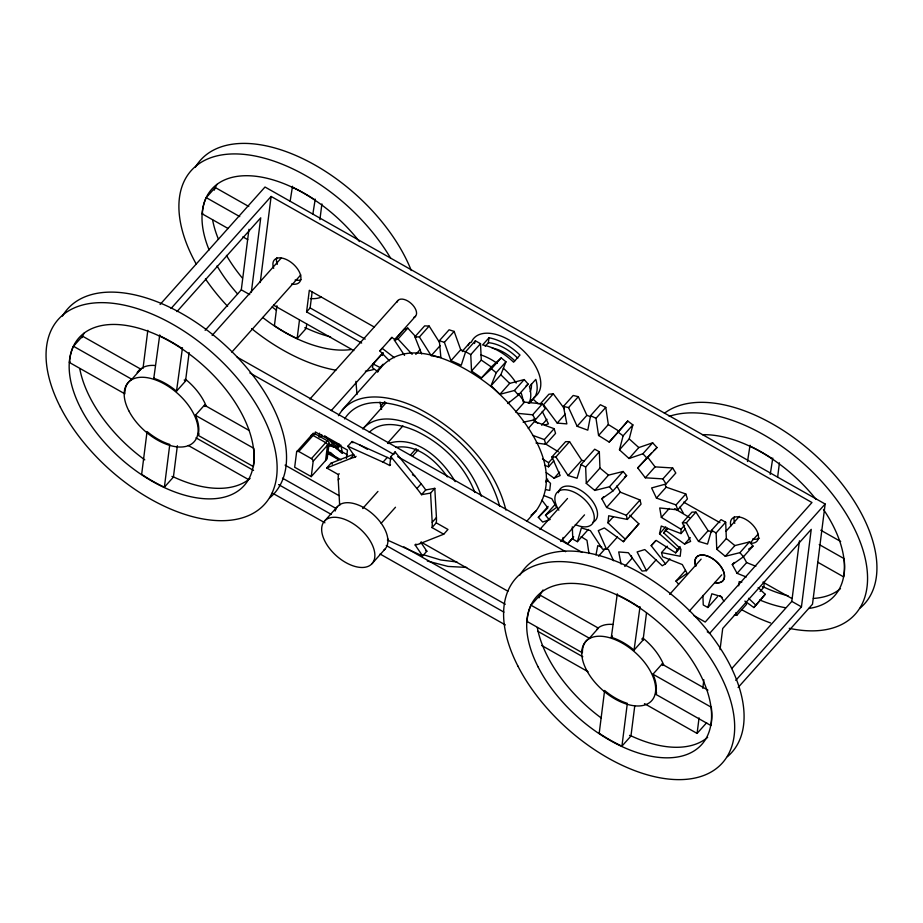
<?xml version="1.0" encoding="UTF-8"?>
<svg xmlns="http://www.w3.org/2000/svg" width="923" height="923" viewBox="0 0 923 923"><rect width="100%" height="100%" fill="white"/><g stroke="black" fill="none" stroke-linecap="round" stroke-linejoin="round"><path stroke-width="1.38" d="M355.897 381.326L357.005 394.479M621.075 564.022L618.71 551.931L628.355 552.727L642.039 571.06L646.423 570.668L637.112 551.942L644.785 549.566L662.264 565.776L665.46 563.838L651.177 545.678L656.138 540.37L675.694 552.865L677.39 549.566L659.53 533.771L661.272 526.041L681.001 533.598L681.036 529.26L684.589 525.279M544.57 465.238L548.527 466.807L548.608 462.688L553.05 457.727M572.318 526.871L572.791 539.101L577.406 541.674L581.375 527.921L590.374 530.621L602.557 549.208L606.515 549.22L598.289 530.633L604.346 527.933L623.406 541.697L625.194 539.136L607.934 522.81L608.707 515.761L627.375 519.441L641.047 504.131L639.997 499.989L620.279 492.155L616.852 485.925M738.712 585.851L739.173 581.617L741.838 582.148M143.007 368.439L147.818 330.342M189.134 352.551L185.535 381.072L176.512 391.179A44.327 24.898 41.8 0 0 153.783 378.349L159.748 334.922M164.375 487.194L169.786 444.425A44.327 24.898 41.8 0 1 147.057 431.537L141.657 474.33A110.806 62.233 41.8 0 0 164.375 487.194L173.409 477.087L177.366 445.717M176.512 391.179L182.477 347.775M205.125 330.33L241.295 289.822L248.956 229.262M251.31 292.476L260.736 217.816L176.962 311.605M260.24 282.519L271.12 196.449L811.963 502.527L705.218 622.044L693.923 615.653M276.935 305.721L274.408 325.692A110.806 62.233 41.8 0 0 297.137 338.556L306.159 328.45L306.701 324.181M290.145 201.179L292.51 186.284M297.137 338.556L299.479 320.027M312.862 214.021L315.228 199.137M361.666 343.056L306.586 311.882L309.32 290.284L374.415 327.123M319.912 219.605L321.896 203.914M306.586 311.882L310.128 307.924L312.17 291.714M296.629 451.866L294.679 467.246L311.247 476.626L327.18 458.777L329.119 443.398A2.365 1.327 41.8 0 0 327.353 440.79L314.708 433.637A2.365 1.327 41.8 0 0 312.562 434.018L296.629 451.866A2.365 1.327 41.8 0 1 298.775 451.485L314.708 433.637M315.031 434.721L315.378 431.941L347.475 450.101L346.413 458.431M311.247 476.626L313.185 461.235L329.119 443.398M319.104 437.306L319.623 433.152M321.366 437.375L321.723 434.56M325.554 460.612L327.492 445.221A2.365 1.327 41.8 0 0 325.715 442.613L313.082 435.46A2.365 1.327 41.8 0 0 310.924 435.841M330.63 444.309L337.726 448.324L338.291 443.928M391.04 459.216A56.361 31.647 41.8 0 0 387.279 457.404L352.055 441.506L347.821 446.247L383.057 462.135A56.361 31.647 41.8 0 1 389.714 465.527L390.844 456.643L395.079 451.901L421.142 483.802A56.361 31.647 41.8 0 1 425.734 489.94L434.802 488.336L436.429 517.549A56.361 31.647 41.8 0 1 436.267 522.845L432.033 527.587L443.732 534.209L447.967 529.467L436.267 522.845M394.929 453.008L395.079 451.901M485.175 346.275L488.371 342.698L488.994 337.783A42.4 23.813 41.8 0 1 519.995 355.055L513.603 362.208A42.4 23.813 41.8 0 0 482.602 344.937L488.994 337.783M646.504 612.93L643.077 640.02L634.055 650.127A44.327 24.898 41.8 0 0 611.326 637.297L617.302 593.87M621.929 746.142L627.328 703.361A44.327 24.898 41.8 0 1 604.611 690.473L599.2 733.277A110.806 62.233 41.8 0 0 621.929 746.142L630.951 736.035L634.736 706.095M634.055 650.127L640.02 606.711M644.462 703.649L697.096 733.427L699.057 717.909M702.795 688.27L703.868 679.813M720.032 649.619L722.709 628.482L811.236 529.364L801.452 606.838L735.769 680.378M747.503 461.546L750.053 445.232M770.232 474.399L772.782 458.073M760.102 591.447L763.713 587.397L764.429 581.698M777.639 477.122L779.439 462.861M731.824 668.517L791.796 601.381L799.456 540.809M160.094 304.486L265.005 187.023L825.15 504.027L812.494 604.219L738.1 687.508M681.036 529.26L661.341 517.376L659.714 507.973L677.678 509.854L676.04 504.904L656.438 498.085L651.603 487.944L666.037 483.964L675.809 473.026L672.659 467.961L662.899 478.887L645.315 477.802L637.724 467.915L657.003 447.528L652.653 442.821L642.893 453.758L629.036 458.512L619.46 449.836L629.221 438.898L632.866 424.903L627.744 421.038L618.987 431.168L608.338 424.557L605.765 407.378L600.365 404.724L590.605 415.65L587.789 430.164L577.129 426.264L568.58 407.597L563.434 406.408L566.849 423.888L557.215 423.08L543.532 404.747L553.292 393.809L564.414 408.716M595.981 554.885L597.769 545.643L601.773 547.108M382.422 355.505L382.987 353.048L373.227 363.985L372.373 367.666L377.957 371.773M563.122 537.428L562.465 539.978L567.587 543.843L572.906 537.878M619.46 449.836L623.094 435.841L632.866 424.903M627.375 519.441L626.325 515.288L606.607 507.465L601.819 498.743L612.953 490.932L626.625 475.622L623.129 471.48L609.457 486.779L594.816 490.448L586.29 483.387L599.962 468.076L599.327 451.762L594.712 449.201L581.04 464.5L577.071 478.252L568.072 475.553L555.888 456.966L551.931 456.954L560.157 475.541L554.112 478.229L546.254 472.564M746.269 576.979L737.073 573.321L732.285 564.599L743.419 556.788L752.995 546.081L749.488 541.928L739.923 552.646L725.282 556.304L716.756 549.243L726.332 538.524L725.686 522.21L721.082 519.649L711.506 530.356L707.537 544.109L698.538 541.409L686.354 522.822L682.397 522.81L690.623 541.397L684.578 544.097L665.506 530.333L663.718 532.894L680.978 549.22L680.205 556.269L661.537 552.589L662.587 556.742L682.305 564.564L687.093 573.287L675.959 581.098L678.578 584.213M702.888 595.45L703.257 604.957L707.872 607.53L711.841 593.777L720.84 596.477L723.886 601.127M509.634 401.517L507.858 403.501L518.414 395.079L528.187 384.141L524.206 379.561L514.446 390.487L499.908 394.317L491.059 385.722L500.831 374.784L505.954 361.804L501.189 357.893L491.428 368.819L481.529 377.899L471.526 371.011L481.287 360.085L480.525 343.691L475.391 340.795L465.63 351.732L461.258 365.231L450.955 360.685L444.378 342.341L439.336 340.737L440.871 357.466L431.214 355.655L419.388 336.987L414.889 336.803L421.673 353.971M474.514 343.494L475.391 340.795M491.059 385.722L496.193 372.742L505.954 361.804M338.441 415.696C354.951 387.348 394.894 396.417 419.088 408.843C459.077 429.645 494.763 465.33 505.908 510.061M377.495 371.957C405.693 331.057 465.746 365.439 493.62 388.618C524.76 416.504 565.649 468.319 536.344 510.523L526.814 521.183M344.591 418.927C360.305 394.098 395.759 402.047 417.865 413.019C455.235 431.976 488.325 464.869 499.631 506.069M629.728 515.196L638.866 523.837L623.406 541.697M744.896 601.081L753.872 607.553L765.236 594.285L758.129 587.559M765.236 594.285L753.872 607.553M362.808 428.999L385.976 402.947M605.765 407.378L595.993 418.315L598.577 435.483L609.215 442.094L627.744 421.038M567.587 543.843L573.714 536.759M73.471 346.263L82.505 336.157L140.861 369.188L131.839 379.295A44.327 24.898 41.8 0 0 124.859 393.844L69.49 362.52A110.806 62.233 41.8 0 1 73.471 346.263L131.839 379.295M228.085 228.5L202.252 213.882A110.806 62.233 41.8 0 1 206.233 197.626L215.255 187.519L248.783 206.498M69.49 362.52L70.056 361.885M202.252 213.882L202.818 213.248M171.043 308.49L271.12 196.449M153.783 378.349L154.349 377.715M212.14 335.407L281.134 258.163M231.777 352.171L300.783 274.916M195.399 415.269L253.756 448.301A110.806 62.233 41.8 0 1 253.375 466.588L198.018 435.252A44.327 24.898 41.8 0 0 195.399 415.269L204.433 405.162L249.129 430.464M198.018 435.252L199.149 433.995M309.897 399.071L397.94 300.483M389.529 360.916L379.849 350.902L391.929 337.38L395.24 339.929M331.265 410.597L382.953 352.724M394.433 339.872L415.488 316.289M404.551 355.401L394.456 340.299L404.216 329.361L407.781 328.103L416.261 337.287M394.456 340.299L398.021 339.041L407.781 328.103M342.191 409.974L383.08 364.204M414.889 336.803L424.649 325.877L429.16 326.061L439.498 342.387M419.388 336.987L429.16 326.061M313.185 461.235A2.365 1.327 41.8 0 0 311.42 458.639L327.353 440.79M415.8 354.386L420.242 349.413M339.318 445.186L337.933 446.744L332.015 443.398M337.726 448.324L339.814 445.994M380.391 406.501L384.833 401.54M439.336 340.737L449.097 329.799L454.151 331.415L460.727 349.759L465.873 352.032M339.676 505.458L338.245 479.902A56.361 31.647 41.8 0 1 338.418 474.607L326.707 467.984L330.942 463.242L353.221 454.416M431.214 355.655L440.086 345.721M444.378 342.341L454.151 331.415M326.707 467.984L350.475 458.558L353.913 454.716M338.418 474.607L339.203 473.718M350.475 458.558A56.361 31.647 41.8 0 1 355.297 457.208L356.093 456.32M338.245 479.902L339.306 478.714M450.955 360.685L460.727 349.759M387.66 443.005L402.901 425.93M471.526 371.011L470.765 354.617L480.525 343.691M324.584 521.022L337.61 506.45M383.057 462.135L387.279 457.404M389.714 465.527L390.51 464.638M362.67 508.538L377.945 491.417M410.435 455.051L416.169 448.636M481.529 377.899L491.301 366.962L501.189 357.893M412.466 456.158L418.177 449.766M381.164 523.272L395.494 507.235M499.908 394.317L509.669 383.391L524.206 379.561M434.802 488.336L430.568 493.078L421.499 494.682A56.361 31.647 41.8 0 0 416.908 488.532L421.142 483.802M421.499 494.682L425.734 489.94M388.191 539.159L387.395 540.047L422.63 555.946L426.864 551.204L420.784 542.297M371.969 563.722A31.89 17.906 41.8 0 0 346.921 520.272A31.89 17.906 41.8 0 0 325.934 543.128A31.89 17.906 41.8 0 0 371.969 563.722L384.983 549.139M515.622 412.062L524.506 402.128L542.389 403.87L545.216 408.727L535.455 419.665L523.133 422.203M528.094 403.039L533.067 399.105L538.201 403.87M529.514 403.074L533.067 399.105M432.033 527.587A56.361 31.647 41.8 0 0 432.195 522.291L436.429 517.549M540.036 404.147L548.908 394.213L553.292 393.809M422.63 555.946L415.142 544.974L415.938 544.085M517.491 413.331L532.629 414.808L542.389 403.87M415.142 544.974A56.361 31.647 41.8 0 0 419.977 543.624L421.303 542.147M528.268 428.457L534.475 421.499L533.402 419.088M541.663 425.249L546.993 419.284M563.434 406.408L573.206 395.471L578.34 396.671L586.89 415.338L590.893 416.792M568.58 407.597L578.34 396.671M557.215 423.08L565.199 414.139M535.986 442.971L545.793 444.298L544.362 439.602L554.123 428.676L534.475 421.499M545.793 444.298L555.565 433.372L554.123 428.676M577.129 426.264L586.89 415.338M551.931 456.954L565.603 441.656L569.56 441.656L581.744 460.242L584.317 461.015M555.888 456.966L569.56 441.656M548.527 466.807L553.846 460.842M545.874 481.021L547.651 479.037M546.047 482.198L547.824 480.214M554.112 478.229L559.569 472.115M598.577 435.483L608.338 424.557M568.072 475.553L581.744 460.242M550.223 519.464L542.678 522.049L538.328 517.353L548.089 506.415M586.29 483.387L585.655 467.073L599.327 451.762M609.215 442.094L618.987 431.168M548.989 519.384L545.493 515.242L555.519 504.016M539.886 529.41L567.518 498.478M594.816 490.448L608.488 475.137L623.129 471.48M629.036 458.512L638.808 447.574L652.653 442.821M560.711 541.536L584.524 514.872M601.819 498.743L603.642 496.701M637.724 467.915L651.292 453.193M606.607 507.465L620.279 492.155M577.406 541.674L588.343 529.421M531.025 605.211L540.047 595.104L598.404 628.136L589.382 638.243A44.327 24.898 41.8 0 0 582.401 652.792L527.045 621.456A110.806 62.233 41.8 0 1 531.025 605.211L589.382 638.243M645.315 477.802L655.076 466.876L672.659 467.961M607.934 522.81L613.403 516.695M527.045 621.456L527.598 620.833M626.325 515.288L639.997 499.989M598.508 556.188L604.727 549.231M606.515 549.22L617.452 536.967M656.438 498.085L666.21 487.148L664.998 484.621M625.194 539.136L638.866 523.837M661.341 517.376L669.325 508.423M676.04 504.904L685.801 493.978L666.21 487.148M624.79 566.422L631.886 558.473L631.367 555.784M677.678 509.854L687.439 498.916L685.801 493.978M659.53 533.771L665.737 526.814M651.177 545.678L655.618 540.716M665.506 530.333L667.421 528.187M663.718 532.894L667.537 528.602M682.397 522.81L691.973 512.103L695.93 512.103L708.103 530.69L711.968 531.856M686.354 522.822L695.93 512.103M661.537 552.589L667.283 546.162M646.423 570.668L656.184 559.73M681.001 533.598L685.443 528.625M677.39 549.566L680.055 546.578M665.46 563.838L669.902 558.865M675.694 552.865L680.124 547.893M684.578 544.097L690.312 537.659M611.326 637.297L612.457 636.028M698.538 541.409L708.103 530.69M716.756 549.243L716.121 532.929L725.686 522.21M675.959 581.098L685.524 570.379M669.636 594.412L701.134 559.142M725.951 531.36L739.311 516.395M725.282 556.304L734.858 545.585L749.488 541.928M689.285 611.164L721.74 574.833M750.364 542.77L758.002 534.221M732.285 564.599L734.2 562.453M737.073 573.321L746.638 562.603L755.845 566.261M707.872 607.53L717.436 596.812M652.953 674.217L711.31 707.249A110.806 62.233 41.8 0 1 710.929 725.536L655.561 694.2A44.327 24.898 41.8 0 0 652.953 674.217L661.976 664.11L707.918 690.116M825.15 504.027L709.752 633.247L707.249 631.828M655.561 694.2L656.691 692.931M734.339 615.076L736.981 615.076L746.545 604.357L745.449 601.877M697.096 733.427L706.626 722.755M379.849 350.902L382.157 348.317L394.306 357.663M389.61 339.964L391.929 337.38M536.344 510.523L532.329 514.261M369.246 432.322C381.926 419.815 401.909 424.695 416.365 431.168C442.313 443.548 464.615 465.388 474.872 492.513M364.066 427.487C378.742 413.354 401.528 419.434 417.888 427.118C446.294 441.321 470.915 465.769 481.298 496.193M538.328 517.353L547.835 507.904L541.939 500.208M654.153 450.366L657.003 447.528M526.075 385.826L528.187 384.141M531.071 515.219L531.706 514.746M545.493 515.242L556.627 507.431L551.839 498.708L543.959 495.57M624.398 477.191L626.625 475.622M748.541 549.197L752.995 546.081M388.133 443.525C415.558 434.248 442.44 459.481 455.154 481.633M419.977 543.624L443.732 534.209M544.616 425.053L548.447 423.876L542.251 411.381M395.748 447.424C416.954 443.617 436.141 460.577 447.355 476.868M466.738 567.426L448.001 566.434L427.314 561.011M456.989 562.003L440.733 559.973L423.219 554.677M545.735 489.628L549.739 490.413L550.512 483.364L546.451 479.522M327.1 451.774L327.48 451.855A26.767 15.033 41.8 0 0 328.761 452.097L329.211 452.178A3.9 2.192 41.8 0 1 330.549 452.651A3.473 1.95 41.8 0 1 331.83 453.654L332.222 454.058A26.767 15.033 41.8 0 0 333.388 455.201L337.864 459.204L327.342 453.251M329.096 445.694L332.28 446.49A26.767 15.033 41.8 0 0 333.561 446.732L333.999 446.813A3.9 2.192 41.8 0 1 335.337 447.286M532.571 435.298L544.362 439.602M605.776 548.574L608.442 549.543L613.564 560.746M425.595 550.639L426.864 551.204M590.605 415.65L595.993 418.315M373.227 363.985L380.68 367.839M711.506 530.356L716.121 532.929M581.04 464.5L585.655 467.073M465.63 351.732L470.765 354.617M820.812 530.229L840.68 541.478M206.233 197.626L239.761 216.605M819.232 544.558L844.06 558.611A110.806 62.233 41.8 0 1 843.68 576.898L817.847 562.269M242.853 236.853L247.768 239.645M683.631 502.124L719.928 522.66M310.128 307.924L365.208 339.099M273.52 305.155L353.832 350.602M762.917 582.125L791.784 598.462M241.295 289.822L249.741 294.61M791.796 601.381L801.452 606.838M237.153 357.143L582.24 552.45M249.856 372.961L393.959 454.52M397.721 456.654L565.637 551.689M359.912 445.059L367.412 449.305M412.431 474.791L414.935 476.199M331.853 442.486L331.911 442.521A3.9 2.192 41.8 0 1 330.549 441.517L330.169 441.09A26.767 15.033 41.8 0 0 329.003 439.948L324.527 435.944L339.733 444.551L334.911 443.294A26.767 15.033 41.8 0 0 333.641 443.052L333.191 442.982A3.473 1.95 41.8 0 1 331.911 442.532M330.03 444.99L333.734 447.078M336.203 448.474L347.313 454.762M327.377 452.12L340.956 459.804M330.942 463.242L332.407 464.073M298.775 451.485L311.42 458.639M285.08 465.123L338.914 495.582M421.534 542.343L507.915 591.228M282.473 478.16L336.295 508.619M403.905 546.878L505.296 604.265M195.976 437.837L253.56 470.43M278.596 484.598L331.172 514.353M386.264 545.528L503.935 612.122M537.74 631.251L582.805 656.761M188.327 445.497L248.472 479.533M272.285 493.009L324.919 522.799M380.057 554.008L505.366 624.929M541.709 645.489L588.066 671.725M335.337 447.309L335.407 447.343A3.473 1.95 41.8 0 1 336.618 448.29L337.022 448.693A26.767 15.033 41.8 0 0 338.187 449.836L341.856 453.147M674.794 508.665L689.562 517.584M544.858 443.536L558.38 451.762M542.47 458.962L548.608 462.688M581.075 536.655L586.982 540.324L588.978 553.535M481.287 360.085L491.301 366.962M617.983 431.964L623.094 435.841M491.428 368.819L496.193 372.742M726.332 538.524L734.858 545.585M599.962 468.076L608.488 475.137M629.221 438.898L638.808 447.574M533.575 419.573L537.694 423.38M748.553 598.277L755.66 604.992M500.831 374.784L509.669 383.391M642.893 453.758L647.231 458.454M398.021 339.041L412.143 354.328M514.446 390.487L518.414 395.079M739.923 552.646L743.419 556.788M609.457 486.779L612.953 490.932M390.844 456.643L416.908 488.532M647.496 456.977L655.076 466.876M518.38 393.625L524.506 402.128M352.055 441.506L352.932 442.786M347.821 446.247L355.297 457.208M662.899 478.887L666.037 483.964M532.629 414.808L535.455 419.665M743.223 556.373L746.638 562.603M735.885 612.595L736.981 615.076M381.568 409.385L379.988 402.116M342.502 453.112L340.806 445.048M335.857 447.77L335.499 446.028M430.568 493.078L432.195 522.291M397.028 302.19A11.814 6.634 41.8 0 1 411.289 303.575A11.814 6.634 41.8 0 1 413.746 317.397M195.284 167.375A138.519 77.797 41.8 0 1 302.259 158.41A138.519 77.797 41.8 0 1 411.277 270.52M373.538 369.535A138.519 77.797 41.8 0 1 365.37 371.173M335.857 370.192A138.519 77.797 41.8 0 1 251.621 328.588M227.623 306.332A138.519 77.797 41.8 0 1 205.437 278.896M196.161 263.943A138.519 77.797 41.8 0 1 232.077 153.956A138.519 77.797 41.8 0 1 390.741 258.382M330.607 336.872A110.806 62.233 41.8 0 1 305.64 327.85M276.519 310.301A110.806 62.233 41.8 0 1 272.123 306.967M242.38 278.1A110.806 62.233 41.8 0 1 226.435 255.371M218.509 239.415A110.806 62.233 41.8 0 1 212.59 219.824M214.263 190.184A110.806 62.233 41.8 0 1 216.997 184.381M351.19 349.529A110.806 62.233 41.8 0 1 262.732 317.477M237.557 293.906A110.806 62.233 41.8 0 1 217.043 265.882M209.117 249.937A110.806 62.233 41.8 0 1 242.737 175.82A110.806 62.233 41.8 0 1 359.382 241.538M306.159 328.45A110.806 62.233 41.8 0 1 304.728 327.78M214.851 188.43A110.806 62.233 41.8 0 1 215.255 187.519M291.945 186.919A110.806 62.233 41.8 0 1 314.674 199.76M321.296 297.125A44.327 24.898 41.8 0 1 310.313 298.567M62.441 316.116A138.519 77.797 41.8 0 1 220.978 341.487A138.519 77.797 41.8 0 1 269.885 497.716M250.11 478.391A110.806 62.233 41.8 0 1 172.797 476.591M144.773 459.85A110.806 62.233 41.8 0 1 79.747 368.565M81.893 337.714A110.806 62.233 41.8 0 1 84.155 333.122M159.183 335.545A110.806 62.233 41.8 0 1 181.912 348.398M173.409 477.087A110.806 62.233 41.8 0 1 171.978 476.418M82.089 337.068A110.806 62.233 41.8 0 1 82.505 336.157M138.45 371.046A44.327 24.898 41.8 0 1 155.145 365.485M185.315 379.111A44.327 24.898 41.8 0 1 206.314 406.443M137.169 372.534A44.327 24.898 41.8 0 1 140.861 369.188M184.208 379.988A44.327 24.898 41.8 0 1 185.535 381.072M204.433 405.162A44.327 24.898 41.8 0 1 205.021 406.535M558.346 492.732A23.617 13.268 41.8 0 1 586.14 494.29A23.617 13.268 41.8 0 1 592.67 522.36M558.853 510.2A23.617 13.268 41.8 0 1 566.111 489.79A23.617 13.268 41.8 0 1 593.72 513.846A23.617 13.268 41.8 0 1 575.306 524.541M519.984 575.064A138.519 77.797 41.8 0 1 678.532 600.435A138.519 77.797 41.8 0 1 727.428 756.652M707.653 737.339A110.806 62.233 41.8 0 1 630.34 735.527M601.219 717.979A110.806 62.233 41.8 0 1 537.29 627.513M543.012 589.982A110.806 62.233 41.8 0 0 538.963 597.873A110.806 62.233 41.8 0 1 540.047 595.104M616.737 594.493A110.806 62.233 41.8 0 1 639.454 607.346M630.951 736.035A110.806 62.233 41.8 0 1 629.521 735.366M597.689 628.309A44.327 24.898 41.8 0 1 612.687 624.433M642.87 638.058A44.327 24.898 41.8 0 1 663.856 665.391M596.789 629.313A44.327 24.898 41.8 0 1 598.404 628.136M641.762 638.935A44.327 24.898 41.8 0 1 643.077 640.02M661.976 664.11A44.327 24.898 41.8 0 1 662.564 665.483M664.41 413.25A138.519 77.797 41.8 0 1 822.751 462.319A138.519 77.797 41.8 0 1 860.271 607.922M669.198 416.365A138.519 77.797 41.8 0 1 849.714 519.799A138.519 77.797 41.8 0 1 789.257 628.321M770.601 622.967A138.519 77.797 41.8 0 1 742.034 609.872M722.294 597.446A138.519 77.797 41.8 0 1 720.055 595.854M840.495 588.609A110.806 62.233 41.8 0 1 813.359 598.427M788.161 595.808A110.806 62.233 41.8 0 1 763.194 586.797M683.297 513.119A110.806 62.233 41.8 0 1 680.02 507.004M823.478 509.461A110.806 62.233 41.8 0 1 808.733 608.476M785.127 607.68A110.806 62.233 41.8 0 1 759.767 599.973M702.507 434.687A110.806 62.233 41.8 0 1 816.082 499.401M763.713 587.397A110.806 62.233 41.8 0 1 762.283 586.728M749.488 445.855A110.806 62.233 41.8 0 1 772.216 458.708M695.746 566.076A17.722 9.945 41.8 0 1 704.791 555.3A17.722 9.945 41.8 0 1 723.701 571.741A17.722 9.945 41.8 0 1 714.644 582.517M714.587 582.586A17.722 9.945 41.8 0 0 723.644 571.81A17.722 9.945 41.8 0 0 704.791 555.3A17.722 9.945 41.8 0 0 695.804 566.018M492.247 348.098A29.524 16.579 41.8 0 1 514.78 360.847M480.987 354.951A42.4 23.813 41.8 0 1 497.266 363.397M503.312 368.196A42.4 23.813 41.8 0 1 516.188 383.091M521.264 393.313A42.4 23.813 41.8 0 1 523.133 401.886M530.979 401.02A42.4 23.813 41.8 0 0 535.802 379.376L529.41 386.529A42.4 23.813 41.8 0 1 529.017 403.12M468.019 345.64A42.4 23.813 41.8 0 1 470.269 342.295L463.877 349.448A42.4 23.813 41.8 0 0 462.285 351.582M488.371 342.698A35.616 20.006 41.8 0 1 517.768 358.228M531.463 383.853A35.616 20.006 41.8 0 1 530.148 391.664M471.33 342.295A42.4 23.813 41.8 0 1 520.918 348.479A42.4 23.813 41.8 0 1 533.886 397.432M335.141 511.054A31.89 17.906 41.8 0 1 371.15 512.669A31.89 17.906 41.8 0 1 383.656 550.35M301.002 279.704A16.799 9.426 41.8 0 1 295.095 280.038M277.235 264.393A16.799 9.426 41.8 0 1 276.842 257.759M273.693 268.351A16.799 9.426 41.8 0 1 282.276 258.14A16.799 9.426 41.8 0 1 300.137 273.785A16.799 9.426 41.8 0 1 291.553 283.996M759.421 538.178A16.799 9.426 41.8 0 1 752.637 538.986M734.777 523.341A16.799 9.426 41.8 0 1 734.396 516.695M730.831 525.995A16.799 9.426 41.8 0 1 740.269 517.18A16.799 9.426 41.8 0 1 757.518 532.283A16.799 9.426 41.8 0 1 750.434 543.151M60.353 407.135A138.519 77.797 41.8 0 0 260.494 508.227A138.519 77.797 41.8 0 0 163.982 319.6A138.519 77.797 41.8 0 0 60.353 407.135M80.601 408.035A110.806 62.233 41.8 0 0 240.707 488.913A110.806 62.233 41.8 0 0 163.509 338.014A110.806 62.233 41.8 0 0 80.601 408.035M128.758 410.7A44.327 24.898 41.8 0 0 192.803 443.052A44.327 24.898 41.8 0 0 161.929 382.687A44.327 24.898 41.8 0 0 128.758 410.7M517.895 666.071A138.519 77.797 41.8 0 0 718.036 767.175A138.519 77.797 41.8 0 0 621.537 578.548A138.519 77.797 41.8 0 0 517.895 666.071M538.144 666.983A110.806 62.233 41.8 0 0 698.261 747.861A110.806 62.233 41.8 0 0 621.064 596.962A110.806 62.233 41.8 0 0 538.144 666.983M586.313 669.648A44.327 24.898 41.8 0 0 650.357 701.999A44.327 24.898 41.8 0 0 619.471 641.635A44.327 24.898 41.8 0 0 586.313 669.648"/></g></svg>
